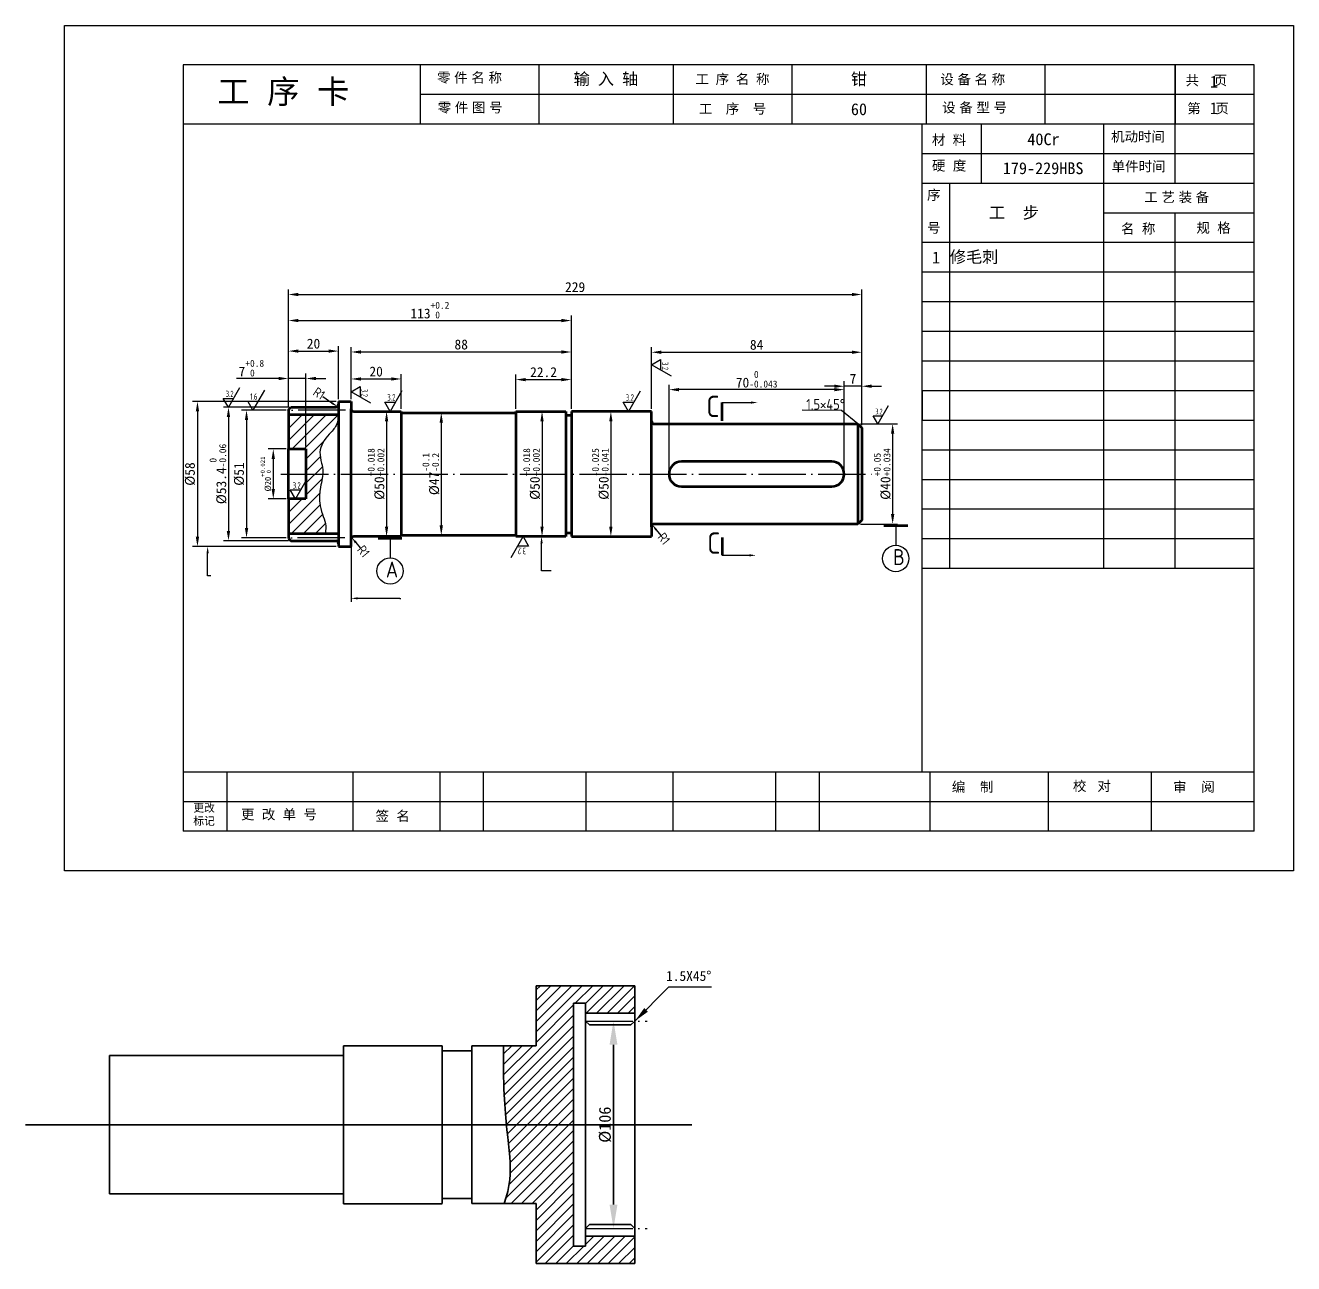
# Model space of a CAD drawing. Header units: millimetres. Extents: x -768 to 1998, y -1210 to -137.
# Drawn here: x 1677.3 to 1998.3, y -867.6 to -554.2 of the extents above; entities that cross this region are included whole.
import ezdxf

# ---------------------------------------------------------------- set-up
doc = ezdxf.new("R2010")
doc.units = ezdxf.units.MM
doc.header["$LTSCALE"] = 0.5
doc.header["$MEASUREMENT"] = 0
doc.linetypes.add('ACAD_ISO04W100', pattern=[30, 24, -3, 0, -3])
doc.layers.add('bx', color=4, linetype='Continuous', plot=False)
doc.layers.add('xi', color=7, linetype='Continuous', lineweight=35)
doc.layers.add('粗实线', color=7, linetype='Continuous', lineweight=70)
for name, color, linetype in [('中心线', 255, 'ACAD_ISO04W100'), ('剖面线', 2, 'Continuous'), ('尺寸标注', 255, 'Continuous'), ('标注线', 3, 'Continuous'), ('细实线', 255, 'Continuous')]:
    doc.layers.add(name, color=color, linetype=linetype)
doc.styles.add('biaozhu', font='gbenor.shx', dxfattribs={"height": 5, "bigfont": 'gbcbig.shx'})
doc.styles.add('gbcbig1', font='gbenor.shx', dxfattribs={"width": 0.7, "height": 5, "bigfont": 'gbcbig.shx'})
doc.styles.get("Standard").update_dxf_attribs({"font": '', "height": 2.5})
doc.styles.get('Standard').set_extended_font_data('SimSun')
doc.dimstyles.new('ISO-25', dxfattribs={"dimtxt": 2.5, "dimasz": 2.5, "dimexe": 1.25, "dimexo": 0.625, "dimtad": 1, "dimdsep": 46, "dimtxsty": 'Standard', "dimcen": 2.5, "dimadec": 0, "dimazin": 0, "dimtp": 0.5, "dimtm": 0.3, "dimtfac": 1, "dimtmove": 0, "dimatfit": 3, "dimfxl": 1, "dimarcsym": 0})
doc.dimstyles.new('zhijingbiaozhu', dxfattribs={"dimtxt": 4, "dimasz": 4, "dimexe": 1.25, "dimexo": 0.625, "dimtad": 1, "dimtxsty": 'Standard', "dimcen": 2.5, "dimadec": 0, "dimazin": 0, "dimtfac": 1, "dimtmove": 0, "dimatfit": 3, "dimfxl": 1, "dimarcsym": 0})

# ---------------------------------------------------------------- blocks, each defined once
blk = doc.blocks.new('gxk1')
at = {"linetype": 'Continuous'}
for p, q in [((84, 7.5), (0, 7.5)), ((0, 0), (0, 7.5)), ((7, 0), (7, 7.5)), ((46, 0), (46, 7.5)), ((64, 0), (64, 7.5)), ((84, 0), (84, 7.5)), ((84, 0), (0, 0))]:
    blk.add_line(p, q, dxfattribs=at)
at = {"linetype": 'Continuous', "flags": 8}
for tag, p in [('XH', (0, 0)), ('GB', (7, 0)), ('MC', (46, 0)), ('GG', (64, 0))]:
    blk.add_attdef(tag, p, '', height=7, dxfattribs=at)
blk = doc.blocks.new('*D232')
at = {"layer": 'Defpoints', "color": 0, "transparency": 16777216}
for p in [(1743.91, -661.43), (1740.06, -674.09), (1743.91, -674.09)]:
    blk.add_point(p, dxfattribs=at)
at = {"layer": '标注线', "color": 0, "lineweight": -2, "transparency": 16777216}
for p, q in [((1743.29, -661.43), (1738.81, -661.43)), ((1740.06, -663.93), (1740.06, -671.59)), ((1743.29, -674.09), (1738.81, -674.09))]:
    blk.add_line(p, q, dxfattribs=at)
at = {"layer": '标注线', "color": 0, "transparency": 16777216}
for points in [[(1739.65, -663.93), (1740.48, -663.93), (1740.06, -661.43)], [(1739.65, -671.59), (1740.48, -671.59), (1740.06, -674.09)]]:
    blk.add_solid(points, dxfattribs=at)
at = {"layer": '标注线', "color": 0, "transparency": 16777216, "insert": (1738.19, -667.76), "char_height": 2.5, "attachment_point": 5, "rotation": 90}
blk.add_mtext('{\\H0.625x;%%C20\\H0.7x;\\S+0.021^  0;}', dxfattribs=at)
blk = doc.blocks.new('*D233')
at = {"layer": 'Defpoints', "color": 0, "transparency": 16777216}
for p in [(1743.91, -651.62), (1733.3, -683.92), (1743.91, -683.92)]:
    blk.add_point(p, dxfattribs=at)
at = {"layer": '标注线', "color": 0, "lineweight": -2, "transparency": 16777216}
for p, q in [((1743.29, -651.62), (1732.05, -651.62)), ((1733.3, -654.12), (1733.3, -681.42)), ((1743.29, -683.92), (1732.05, -683.92))]:
    blk.add_line(p, q, dxfattribs=at)
at = {"layer": '标注线', "color": 0, "transparency": 16777216}
for points in [[(1732.88, -654.12), (1733.72, -654.12), (1733.3, -651.62)], [(1732.88, -681.42), (1733.72, -681.42), (1733.3, -683.92)]]:
    blk.add_solid(points, dxfattribs=at)
at = {"layer": '标注线', "color": 0, "transparency": 16777216, "insert": (1731.43, -667.77), "char_height": 2.5, "attachment_point": 5, "rotation": 90}
blk.add_mtext('%%C51', dxfattribs=at)
blk = doc.blocks.new('*D234')
at = {"layer": 'Defpoints', "color": 0, "transparency": 16777216}
for p in [(1744.54, -650.86), (1728.72, -684.67), (1744.54, -684.67)]:
    blk.add_point(p, dxfattribs=at)
at = {"layer": '标注线', "color": 0, "lineweight": -2, "transparency": 16777216}
for p, q in [((1743.92, -650.86), (1727.47, -650.86)), ((1728.72, -653.36), (1728.72, -682.17)), ((1743.92, -684.67), (1727.47, -684.67))]:
    blk.add_line(p, q, dxfattribs=at)
at = {"layer": '标注线', "color": 0, "transparency": 16777216}
for points in [[(1728.3, -653.36), (1729.14, -653.36), (1728.72, -650.86)], [(1728.3, -682.17), (1729.14, -682.17), (1728.72, -684.67)]]:
    blk.add_solid(points, dxfattribs=at)
at = {"layer": '标注线', "color": 0, "transparency": 16777216, "insert": (1726.1, -667.76), "char_height": 2.5, "attachment_point": 5, "rotation": 90}
blk.add_mtext('%%C53.4{\\H0.7x;\\S 0^ -0.06;}', dxfattribs=at)
blk = doc.blocks.new('*D216')
at = {"layer": 'Defpoints', "color": 0, "transparency": 16777216}
for p in [(1756.58, -649.4), (1720.88, -686.14), (1756.58, -686.14)]:
    blk.add_point(p, dxfattribs=at)
at = {"layer": '标注线', "color": 0, "lineweight": -2, "transparency": 16777216}
for p, q in [((1755.95, -649.4), (1719.63, -649.4)), ((1720.88, -651.9), (1720.88, -683.64)), ((1755.95, -686.14), (1719.63, -686.14))]:
    blk.add_line(p, q, dxfattribs=at)
at = {"layer": '标注线', "color": 0, "transparency": 16777216}
for points in [[(1720.46, -651.9), (1721.3, -651.9), (1720.88, -649.4)], [(1720.46, -683.64), (1721.3, -683.64), (1720.88, -686.14)]]:
    blk.add_solid(points, dxfattribs=at)
at = {"layer": '标注线', "color": 0, "transparency": 16777216, "insert": (1719.01, -667.77), "char_height": 2.5, "attachment_point": 5, "rotation": 90}
blk.add_mtext('%%C58', dxfattribs=at)
blk = doc.blocks.new('*D217')
at = {"layer": 'Defpoints', "color": 0, "transparency": 16777216}
for p in [(1748.34, -643.59), (1743.91, -651.49), (1748.34, -661.43)]:
    blk.add_point(p, dxfattribs=at)
at = {"layer": '标注线', "color": 0, "lineweight": -2, "transparency": 16777216}
for p, q in [((1741.41, -643.59), (1730.75, -643.59)), ((1743.91, -650.86), (1743.91, -642.34)), ((1748.34, -643.59), (1743.91, -643.59)), ((1748.34, -660.8), (1748.34, -642.34)), ((1750.84, -643.59), (1753.34, -643.59))]:
    blk.add_line(p, q, dxfattribs=at)
at = {"layer": '标注线', "color": 0, "transparency": 16777216}
for points in [[(1741.41, -643.18), (1741.41, -644.01), (1743.91, -643.59)], [(1750.84, -643.18), (1750.84, -644.01), (1748.34, -643.59)]]:
    blk.add_solid(points, dxfattribs=at)
at = {"layer": '标注线', "color": 0, "transparency": 16777216, "insert": (1734.52, -640.97), "char_height": 2.5, "attachment_point": 5}
blk.add_mtext('7{\\H0.7x;\\S+0.8^  0;}', dxfattribs=at)
blk = doc.blocks.new('*D218')
at = {"layer": 'Defpoints', "color": 0, "transparency": 16777216}
for p in [(1756.58, -636.65), (1743.91, -651.49), (1756.58, -649.4)]:
    blk.add_point(p, dxfattribs=at)
at = {"layer": '标注线', "color": 0, "lineweight": -2, "transparency": 16777216}
for p, q in [((1743.91, -650.86), (1743.91, -635.4)), ((1756.58, -648.78), (1756.58, -635.4)), ((1746.41, -636.65), (1754.08, -636.65))]:
    blk.add_line(p, q, dxfattribs=at)
at = {"layer": '标注线', "color": 0, "transparency": 16777216}
for points in [[(1746.41, -636.24), (1746.41, -637.07), (1743.91, -636.65)], [(1754.08, -636.24), (1754.08, -637.07), (1756.58, -636.65)]]:
    blk.add_solid(points, dxfattribs=at)
at = {"layer": '标注线', "color": 0, "transparency": 16777216, "insert": (1750.25, -634.78), "char_height": 2.5, "attachment_point": 5}
blk.add_mtext('20', dxfattribs=at)
blk = doc.blocks.new('*D219')
at = {"layer": 'Defpoints', "color": 0, "transparency": 16777216}
for p in [(1772.43, -643.71), (1759.76, -649.4), (1772.43, -651.93)]:
    blk.add_point(p, dxfattribs=at)
at = {"layer": '标注线', "color": 0, "lineweight": -2, "transparency": 16777216}
for p, q in [((1759.76, -648.78), (1759.76, -642.46)), ((1762.26, -643.71), (1769.93, -643.71)), ((1772.43, -651.3), (1772.43, -642.46))]:
    blk.add_line(p, q, dxfattribs=at)
at = {"layer": '标注线', "color": 0, "transparency": 16777216}
for points in [[(1762.26, -643.3), (1762.26, -644.13), (1759.76, -643.71)], [(1769.93, -643.3), (1769.93, -644.13), (1772.43, -643.71)]]:
    blk.add_solid(points, dxfattribs=at)
at = {"layer": '标注线', "color": 0, "transparency": 16777216, "insert": (1766.09, -641.84), "char_height": 2.5, "attachment_point": 5}
blk.add_mtext('20', dxfattribs=at)
blk = doc.blocks.new('*D220')
at = {"layer": 'Defpoints', "color": 0, "transparency": 16777216}
for p in [(1815.49, -636.88), (1759.76, -648.98), (1815.49, -651.93)]:
    blk.add_point(p, dxfattribs=at)
at = {"layer": '标注线', "color": 0, "lineweight": -2, "transparency": 16777216}
for p, q in [((1759.76, -648.36), (1759.76, -635.63)), ((1762.26, -636.88), (1812.99, -636.88)), ((1815.49, -651.3), (1815.49, -635.63))]:
    blk.add_line(p, q, dxfattribs=at)
at = {"layer": '标注线', "color": 0, "transparency": 16777216}
for points in [[(1762.26, -636.46), (1762.26, -637.3), (1759.76, -636.88)], [(1812.99, -636.46), (1812.99, -637.3), (1815.49, -636.88)]]:
    blk.add_solid(points, dxfattribs=at)
at = {"layer": '标注线', "color": 0, "transparency": 16777216, "insert": (1787.62, -635), "char_height": 2.5, "attachment_point": 5}
blk.add_mtext('88', dxfattribs=at)
blk = doc.blocks.new('*D221')
at = {"layer": 'Defpoints', "color": 0, "transparency": 16777216}
for p in [(1815.49, -643.87), (1801.44, -651.93), (1815.49, -651.93)]:
    blk.add_point(p, dxfattribs=at)
at = {"layer": '标注线', "color": 0, "lineweight": -2, "transparency": 16777216}
for p, q in [((1801.44, -651.3), (1801.44, -642.62)), ((1803.94, -643.87), (1812.99, -643.87)), ((1815.49, -651.3), (1815.49, -642.62))]:
    blk.add_line(p, q, dxfattribs=at)
at = {"layer": '标注线', "color": 0, "transparency": 16777216}
for points in [[(1803.94, -643.46), (1803.94, -644.29), (1801.44, -643.87)], [(1812.99, -643.46), (1812.99, -644.29), (1815.49, -643.87)]]:
    blk.add_solid(points, dxfattribs=at)
at = {"layer": '标注线', "color": 0, "transparency": 16777216, "insert": (1808.46, -642), "char_height": 2.5, "attachment_point": 5}
blk.add_mtext('22.2', dxfattribs=at)
blk = doc.blocks.new('*D222')
at = {"layer": 'Defpoints', "color": 0, "transparency": 16777216}
for p in [(1815.49, -628.92), (1743.91, -651.49), (1815.49, -651.93)]:
    blk.add_point(p, dxfattribs=at)
at = {"layer": '标注线', "color": 0, "lineweight": -2, "transparency": 16777216}
for p, q in [((1743.91, -650.86), (1743.91, -627.67)), ((1746.41, -628.92), (1812.99, -628.92)), ((1815.49, -651.3), (1815.49, -627.67))]:
    blk.add_line(p, q, dxfattribs=at)
at = {"layer": '标注线', "color": 0, "transparency": 16777216}
for points in [[(1746.41, -628.5), (1746.41, -629.34), (1743.91, -628.92)], [(1812.99, -628.5), (1812.99, -629.34), (1815.49, -628.92)]]:
    blk.add_solid(points, dxfattribs=at)
at = {"layer": '标注线', "color": 0, "transparency": 16777216, "insert": (1779.7, -626.3), "char_height": 2.5, "attachment_point": 5}
blk.add_mtext('113{\\H0.7x;\\S+0.2^  0;}', dxfattribs=at)
blk = doc.blocks.new('*D223')
at = {"layer": 'Defpoints', "color": 0, "transparency": 16777216}
for p in [(1888.98, -622.33), (1743.91, -651.49), (1888.98, -656.05)]:
    blk.add_point(p, dxfattribs=at)
at = {"layer": '标注线', "color": 0, "lineweight": -2, "transparency": 16777216}
for p, q in [((1743.91, -650.86), (1743.91, -621.08)), ((1746.41, -622.33), (1886.48, -622.33)), ((1888.98, -655.43), (1888.98, -621.08))]:
    blk.add_line(p, q, dxfattribs=at)
at = {"layer": '标注线', "color": 0, "transparency": 16777216}
for points in [[(1746.41, -621.91), (1746.41, -622.75), (1743.91, -622.33)], [(1886.48, -621.91), (1886.48, -622.75), (1888.98, -622.33)]]:
    blk.add_solid(points, dxfattribs=at)
at = {"layer": '标注线', "color": 0, "transparency": 16777216, "insert": (1816.45, -620.46), "char_height": 2.5, "attachment_point": 5}
blk.add_mtext('229', dxfattribs=at)
blk = doc.blocks.new('*D224')
at = {"layer": 'Defpoints', "color": 0, "transparency": 16777216}
for p in [(1888.98, -636.95), (1835.77, -651.93), (1888.98, -656.05)]:
    blk.add_point(p, dxfattribs=at)
at = {"layer": '标注线', "color": 0, "lineweight": -2, "transparency": 16777216}
for p, q in [((1835.77, -651.3), (1835.77, -635.7)), ((1838.27, -636.95), (1886.48, -636.95)), ((1888.98, -655.43), (1888.98, -635.7))]:
    blk.add_line(p, q, dxfattribs=at)
at = {"layer": '标注线', "color": 0, "transparency": 16777216}
for points in [[(1838.27, -636.53), (1838.27, -637.37), (1835.77, -636.95)], [(1886.48, -636.53), (1886.48, -637.37), (1888.98, -636.95)]]:
    blk.add_solid(points, dxfattribs=at)
at = {"layer": '标注线', "color": 0, "transparency": 16777216, "insert": (1862.38, -635.08), "char_height": 2.5, "attachment_point": 5}
blk.add_mtext('84', dxfattribs=at)
blk = doc.blocks.new('*D225')
at = {"layer": 'Defpoints', "color": 0, "transparency": 16777216}
for p in [(1840.21, -646.41), (1840.21, -667.77), (1884.54, -667.76)]:
    blk.add_point(p, dxfattribs=at)
at = {"layer": '标注线', "color": 0, "lineweight": -2, "transparency": 16777216}
for p, q in [((1840.21, -667.15), (1840.21, -645.16)), ((1882.04, -646.41), (1842.71, -646.41)), ((1884.54, -667.14), (1884.54, -645.16))]:
    blk.add_line(p, q, dxfattribs=at)
at = {"layer": '标注线', "color": 0, "transparency": 16777216}
for points in [[(1842.71, -646), (1842.71, -646.83), (1840.21, -646.41)], [(1882.04, -646), (1882.04, -646.83), (1884.54, -646.41)]]:
    blk.add_solid(points, dxfattribs=at)
at = {"layer": '标注线', "color": 0, "transparency": 16777216, "insert": (1862.38, -643.79), "char_height": 2.5, "attachment_point": 5}
blk.add_mtext('70{\\H0.7x;\\S 0^ -0.043;}', dxfattribs=at)
blk = doc.blocks.new('*D226')
at = {"layer": 'Defpoints', "color": 0, "transparency": 16777216}
for p in [(1884.54, -645.55), (1884.54, -656.05), (1888.98, -656.05)]:
    blk.add_point(p, dxfattribs=at)
at = {"layer": '标注线', "color": 0, "lineweight": -2, "transparency": 16777216}
for p, q in [((1884.54, -655.43), (1884.54, -644.3)), ((1888.98, -655.43), (1888.98, -644.3)), ((1882.04, -645.55), (1879.54, -645.55)), ((1888.98, -645.55), (1884.54, -645.55)), ((1891.48, -645.55), (1893.98, -645.55))]:
    blk.add_line(p, q, dxfattribs=at)
at = {"layer": '标注线', "color": 0, "transparency": 16777216}
for points in [[(1882.04, -645.13), (1882.04, -645.96), (1884.54, -645.55)], [(1891.48, -645.13), (1891.48, -645.96), (1888.98, -645.55)]]:
    blk.add_solid(points, dxfattribs=at)
at = {"layer": '标注线', "color": 0, "transparency": 16777216, "insert": (1886.76, -643.67), "char_height": 2.5, "attachment_point": 5}
blk.add_mtext('7', dxfattribs=at)
blk = doc.blocks.new('*D227')
at = {"layer": 'Defpoints', "color": 0, "transparency": 16777216}
for p in [(1768.73, -651.93), (1768.73, -683.6), (1768.73, -683.6)]:
    blk.add_point(p, dxfattribs=at)
at = {"layer": '标注线', "color": 0, "lineweight": -2, "transparency": 16777216}
for p, q in [((1768.11, -651.93), (1767.48, -651.93)), ((1768.73, -654.43), (1768.73, -681.1)), ((1768.11, -683.6), (1767.48, -683.6))]:
    blk.add_line(p, q, dxfattribs=at)
at = {"layer": '标注线', "color": 0, "transparency": 16777216}
for points in [[(1768.32, -654.43), (1769.15, -654.43), (1768.73, -651.93)], [(1768.32, -681.1), (1769.15, -681.1), (1768.73, -683.6)]]:
    blk.add_solid(points, dxfattribs=at)
at = {"layer": '标注线', "color": 0, "transparency": 16777216, "insert": (1766.11, -667.76), "char_height": 2.5, "attachment_point": 5, "rotation": 90}
blk.add_mtext('%%C50{\\H0.7x;\\S+0.018^ +0.002;}', dxfattribs=at)
blk = doc.blocks.new('*D228')
at = {"layer": 'Defpoints', "color": 0, "transparency": 16777216}
for p in [(1786.09, -652.25), (1782.58, -683.29), (1786.09, -683.29)]:
    blk.add_point(p, dxfattribs=at)
at = {"layer": '标注线', "color": 0, "lineweight": -2, "transparency": 16777216}
for p, q in [((1785.47, -652.25), (1781.33, -652.25)), ((1782.58, -654.75), (1782.58, -680.79)), ((1785.47, -683.29), (1781.33, -683.29))]:
    blk.add_line(p, q, dxfattribs=at)
at = {"layer": '标注线', "color": 0, "transparency": 16777216}
for points in [[(1782.16, -654.75), (1783, -654.75), (1782.58, -652.25)], [(1782.16, -680.79), (1783, -680.79), (1782.58, -683.29)]]:
    blk.add_solid(points, dxfattribs=at)
at = {"layer": '标注线', "color": 0, "transparency": 16777216, "insert": (1779.96, -667.77), "char_height": 2.5, "attachment_point": 5, "rotation": 90}
blk.add_mtext('%%C47{\\H0.7x;\\S-0.1^ -0.2;}', dxfattribs=at)
blk = doc.blocks.new('*D229')
at = {"layer": 'Defpoints', "color": 0, "transparency": 16777216}
for p in [(1808.08, -651.93), (1808.08, -683.6), (1808.08, -683.6)]:
    blk.add_point(p, dxfattribs=at)
at = {"layer": '标注线', "color": 0, "lineweight": -2, "transparency": 16777216}
for p, q in [((1807.45, -651.93), (1806.83, -651.93)), ((1808.08, -654.43), (1808.08, -681.1)), ((1807.45, -683.6), (1806.83, -683.6))]:
    blk.add_line(p, q, dxfattribs=at)
at = {"layer": '标注线', "color": 0, "transparency": 16777216}
for points in [[(1807.66, -654.43), (1808.49, -654.43), (1808.08, -651.93)], [(1807.66, -681.1), (1808.49, -681.1), (1808.08, -683.6)]]:
    blk.add_solid(points, dxfattribs=at)
at = {"layer": '标注线', "color": 0, "transparency": 16777216, "insert": (1805.46, -667.76), "char_height": 2.5, "attachment_point": 5, "rotation": 90}
blk.add_mtext('%%C50{\\H0.7x;\\S+0.018^ +0.002;}', dxfattribs=at)
blk = doc.blocks.new('*D230')
at = {"layer": 'Defpoints', "color": 0, "transparency": 16777216}
for p in [(1829.99, -651.93), (1825.49, -683.6), (1829.99, -683.6)]:
    blk.add_point(p, dxfattribs=at)
at = {"layer": '标注线', "color": 0, "lineweight": -2, "transparency": 16777216}
for p, q in [((1829.36, -651.93), (1824.24, -651.93)), ((1825.49, -654.43), (1825.49, -681.1)), ((1829.36, -683.6), (1824.24, -683.6))]:
    blk.add_line(p, q, dxfattribs=at)
at = {"layer": '标注线', "color": 0, "transparency": 16777216}
for points in [[(1825.07, -654.43), (1825.91, -654.43), (1825.49, -651.93)], [(1825.07, -681.1), (1825.91, -681.1), (1825.49, -683.6)]]:
    blk.add_solid(points, dxfattribs=at)
at = {"layer": '标注线', "color": 0, "transparency": 16777216, "insert": (1822.87, -667.76), "char_height": 2.5, "attachment_point": 5, "rotation": 90}
blk.add_mtext('%%C50{\\H0.7x;\\S-0.025^ -0.041;}', dxfattribs=at)
blk = doc.blocks.new('*D231')
at = {"layer": 'Defpoints', "color": 0, "transparency": 16777216}
for p in [(1888.03, -655.09), (1888.03, -680.43), (1896.8, -680.43)]:
    blk.add_point(p, dxfattribs=at)
at = {"layer": '标注线', "color": 0, "lineweight": -2, "transparency": 16777216}
for p, q in [((1888.65, -655.09), (1898.05, -655.09)), ((1896.8, -657.59), (1896.8, -677.93)), ((1888.65, -680.43), (1898.05, -680.43))]:
    blk.add_line(p, q, dxfattribs=at)
at = {"layer": '标注线', "color": 0, "transparency": 16777216}
for points in [[(1896.38, -657.59), (1897.22, -657.59), (1896.8, -655.09)], [(1896.38, -677.93), (1897.22, -677.93), (1896.8, -680.43)]]:
    blk.add_solid(points, dxfattribs=at)
at = {"layer": '标注线', "color": 0, "transparency": 16777216, "insert": (1894.18, -667.76), "char_height": 2.5, "attachment_point": 5, "rotation": 90}
blk.add_mtext('%%C40{\\H0.7x;\\S+0.05^ +0.034;}', dxfattribs=at)
blk = doc.blocks.new('粗糙度3.2')
at = {"layer": '标注线'}
for p, q in [((6.3, 10.95), (0, 0)), ((0, 0), (-2.89, 4.98)), ((-2.89, 4.98), (2.86, 4.98))]:
    blk.add_line(p, q, dxfattribs=at)
at = {"layer": '标注线', "insert": (-1.52, 9.25), "char_height": 3.5, "attachment_point": 1, "style": 'gbcbig1'}
blk.add_mtext_dynamic_manual_height_columns('3.2', width=18.0586, gutter_width=25, heights=[0], dxfattribs=at)

msp = doc.modelspace()

# ---------------------------------------------------------------- hatches: boundary and pattern name
at = {"layer": '剖面线'}
h = msp.add_hatch(dxfattribs=at)
h.set_pattern_fill('ANSI31', color=256, scale=0.675523)
h.set_pattern_definition([(45, (1686.4916, -798.632), (-1.516593, 1.516593), [])])
edge = h.paths.add_edge_path()
edge.add_line((1743.91243, -652.71501), (1756.57849, -652.73865))
edge.add_spline(control_points=[(1756.57849, -652.73865), (1756.47429, -653.70386), (1756.26528, -655.63976), (1753.59173, -658.15092), (1751.35454, -661.44911), (1752.29409, -664.82616), (1752.87134, -667.95779), (1751.80245, -671.27425), (1751.63638, -674.93489), (1752.35774, -677.82608), (1753.47708, -680.28508), (1753.32825, -681.96579), (1753.25424, -682.80146)], knot_values=[0, 0, 0, 0, 2.807223321, 5.63037641, 10.774425113, 13.543407213, 15.776166075, 20.267884663, 23.689929545, 26.653393038, 29.153542755, 31.625985749, 31.625985749, 31.625985749, 31.625985749], degree=3, periodic=0)
edge.add_line((1753.25424, -682.80146), (1743.91243, -682.80146))
edge.add_line((1743.91243, -682.80146), (1743.91243, -674.09126))
edge.add_line((1743.91243, -674.09126), (1748.34454, -674.09126))
edge.add_line((1748.34454, -674.09126), (1748.34454, -661.4252))
edge.add_line((1748.34454, -661.4252), (1743.91243, -661.4252))
edge.add_line((1743.91243, -661.4252), (1743.91243, -652.71501))
at = {"layer": '尺寸标注'}
h = msp.add_hatch(dxfattribs=at)
h.set_pattern_fill('ANSI31', color=256, scale=15, style=0)
h.set_pattern_definition([(45, (-252.9949, -248.7058), (-1.3258252, 1.3258252), [])])
edge = h.paths.add_edge_path()
edge.add_line((1816.07915, -801.74047), (1819.07915, -801.74047))
edge.add_line((1819.07915, -801.74047), (1819.07915, -804.26615))
edge.add_line((1819.07915, -804.26615), (1831.57915, -804.26499))
edge.add_line((1831.57915, -804.26499), (1831.57915, -797.29039))
edge.add_line((1831.57915, -797.29039), (1819.07915, -797.29039))
edge.add_line((1819.07915, -797.29039), (1810.32915, -797.29039))
edge.add_line((1810.32915, -797.29039), (1806.57915, -797.29039))
edge.add_line((1806.57915, -797.29039), (1806.5547, -810.52649))
edge.add_line((1806.5547, -810.52649), (1806.5547, -812.46184))
edge.add_line((1806.5547, -812.46184), (1805.8047, -812.46184))
edge.add_line((1805.8047, -812.46184), (1798.35899, -812.46184))
edge.add_spline(control_points=[(1798.35899, -812.46184), (1798.2887, -816.72893), (1798.35052, -824.4458), (1798.83899, -830.21151), (1799.06458, -832.46184)], knot_values=[44.480210993, 44.480210993, 44.480210993, 44.480210993, 59.463784443, 71.046357778, 71.046357778, 71.046357778, 71.046357778], degree=3, periodic=0)
edge.add_line((1799.06458, -832.46184), (1816.07915, -832.46184))
edge.add_line((1816.07915, -832.46184), (1816.07915, -801.74047))
edge = h.paths.add_edge_path()
edge.add_line((1816.07915, -832.46184), (1799.06458, -832.46184))
edge.add_spline(control_points=[(1799.06458, -832.46184), (1799.06458, -832.46185), (1799.06458, -832.46186), (1799.06458, -832.46187)], knot_values=[71.046357778, 71.046357778, 71.046357778, 71.046357778, 71.046410615, 71.046410615, 71.046410615, 71.046410615], degree=3, periodic=0)
edge.add_spline(control_points=[(1799.06458, -832.46187), (1799.34675, -835.27669), (1799.64867, -837.67929), (1799.83629, -839.87991)], knot_values=[71.046410615, 71.046410615, 71.046410615, 71.046410615, 85.534498646, 85.534498646, 85.534498646, 85.534498646], degree=3, periodic=0)
edge.add_spline(control_points=[(1799.83629, -839.87991), (1799.94249, -841.1255), (1800.01208, -842.30638), (1800.02074, -843.46068)], knot_values=[85.534498646, 85.534498646, 85.534498646, 85.534498646, 93.735036718, 93.735036718, 93.735036718, 93.735036718], degree=3, periodic=0)
edge.add_spline(control_points=[(1800.02074, -843.46068), (1800.02728, -844.33228), (1799.99909, -845.18872), (1799.9257, -846.04642)], knot_values=[93.735036718, 93.735036718, 93.735036718, 93.735036718, 99.927178722, 99.927178722, 99.927178722, 99.927178722], degree=3, periodic=0)
edge.add_spline(control_points=[(1799.9257, -846.04642), (1799.86032, -846.81058), (1799.75906, -847.57573), (1799.61452, -848.35348)], knot_values=[99.927178722, 99.927178722, 99.927178722, 99.927178722, 105.44396409, 105.44396409, 105.44396409, 105.44396409], degree=3, periodic=0)
edge.add_spline(control_points=[(1799.61452, -848.35348), (1799.50201, -848.95889), (1799.36328, -849.57194), (1799.19483, -850.19811)], knot_values=[105.44396409, 105.44396409, 105.44396409, 105.44396409, 109.738273095, 109.738273095, 109.738273095, 109.738273095], degree=3, periodic=0)
edge.add_spline(control_points=[(1799.19483, -850.19811), (1799.00197, -850.91504), (1798.77016, -851.64916), (1798.49416, -852.40869)], knot_values=[109.738273095, 109.738273095, 109.738273095, 109.738273095, 114.655087278, 114.655087278, 114.655087278, 114.655087278], degree=3, periodic=0)
edge.add_line((1798.49416, -852.40869), (1805.8047, -852.40869))
edge.add_line((1805.8047, -852.40869), (1806.5547, -852.40869))
edge.add_line((1806.5547, -852.40869), (1806.5547, -854.39719))
edge.add_line((1806.5547, -854.39719), (1806.57915, -867.63329))
edge.add_line((1806.57915, -867.63329), (1814.07915, -867.63329))
edge.add_line((1814.07915, -867.63329), (1819.07915, -867.63329))
edge.add_line((1819.07915, -867.63329), (1831.57915, -867.63329))
edge.add_line((1831.57915, -867.63329), (1831.57915, -860.65869))
edge.add_line((1831.57915, -860.65869), (1820.32915, -860.65869))
edge.add_line((1820.32915, -860.65869), (1819.07915, -860.65869))
edge.add_line((1819.07915, -860.65869), (1819.07915, -863.18321))
edge.add_line((1819.07915, -863.18321), (1816.07915, -863.18321))
edge.add_line((1816.07915, -863.18321), (1816.07915, -832.46184))

# ---------------------------------------------------------------- linework, layer by layer
at = {"color": 0, "linetype": 'ByBlock'}
for p, q in [((1988.27039, -564.20571), (1717.27039, -564.20571)), ((1717.27039, -564.20571), (1717.27039, -758.20571)), ((1777.27039, -564.20571), (1777.27039, -579.20571)), ((1807.27039, -564.20571), (1807.27039, -579.20571)), ((1841.27039, -564.20571), (1841.27039, -579.20571)), ((1871.27039, -564.20571), (1871.27039, -579.20571)), ((1905.27039, -564.20571), (1905.27039, -579.20571)), ((1935.27039, -564.20571), (1935.27039, -579.20571)), ((1968.27039, -594.20571), (1968.27039, -564.20571)), ((1968.27039, -564.20571), (1968.27039, -579.20571)), ((1988.27039, -758.20571), (1988.27039, -564.20571)), ((1988.27039, -571.70571), (1777.27039, -571.70571)), ((1988.27039, -579.20571), (1717.27039, -579.20571)), ((1904.27039, -743.20571), (1904.27039, -579.20571)), ((1919.27039, -594.20571), (1919.27039, -579.20571)), ((1950.27039, -609.20571), (1950.27039, -579.20571)), ((1988.27039, -586.70571), (1904.27039, -586.70571)), ((1988.27039, -594.20571), (1904.27039, -594.20571)), ((1911.27039, -609.20571), (1911.27039, -594.20571)), ((1988.27039, -601.70571), (1950.27039, -601.70571)), ((1968.27039, -609.20571), (1968.27039, -601.70571)), ((1988.27039, -609.20571), (1904.27039, -609.20571)), ((1904.27039, -646.70571), (1904.27039, -654.20571)), ((1988.27039, -743.20571), (1717.27039, -743.20571)), ((1728.27039, -743.20571), (1728.27039, -758.20571)), ((1760.27039, -758.20571), (1760.27039, -743.20571)), ((1782.27039, -758.20571), (1782.27039, -743.20571)), ((1793.27039, -758.20571), (1793.27039, -743.20571)), ((1819.27039, -758.20571), (1819.27039, -743.20571)), ((1841.27039, -758.20571), (1841.27039, -743.20571)), ((1867.27039, -758.20571), (1867.27039, -743.20571)), ((1878.27039, -758.20571), (1878.27039, -743.20571)), ((1906.27039, -758.20571), (1906.27039, -743.20571)), ((1936.27039, -758.20571), (1936.27039, -743.20571)), ((1962.27039, -758.20571), (1962.27039, -743.20571)), ((1988.27039, -750.70571), (1717.27039, -750.70571)), ((1988.27039, -758.20571), (1717.27039, -758.20571))]:
    msp.add_line(p, q, dxfattribs=at)
at = {"color": 0, "linetype": 'ByBlock', "lineweight": 30}
msp.add_line((1717.27039, -579.20571), (1717.27039, -579.20571), dxfattribs=at)
at = {"layer": 'bx', "color": 0, "linetype": 'ByBlock'}
msp.add_lwpolyline([(1687.27039, -554.20571), (1998.27039, -554.20571), (1998.27039, -768.20571), (1687.27039, -768.20571)], close=True, dxfattribs=at)
at = {"layer": 'xi'}
for p, q in [((1806.57915, -797.29039), (1806.5547, -810.52649)), ((1814.07915, -797.29039), (1806.57915, -797.29039)), ((1819.07915, -801.74047), (1816.07915, -801.74047)), ((1816.07915, -801.74047), (1816.07915, -863.18321)), ((1819.07915, -804.26499), (1819.07915, -806.4754)), ((1831.57652, -804.26499), (1819.07915, -804.26615)), ((1831.57915, -806.54039), (1831.57915, -804.26498)), ((1819.07915, -806.2254), (1820.07798, -807.22423)), ((1819.07915, -807.22423), (1819.07915, -806.4754)), ((1819.07915, -857.69944), (1819.07915, -807.22423)), ((1820.07798, -807.22423), (1830.58032, -807.22423)), ((1831.57915, -806.2254), (1830.58032, -807.22423)), ((1831.57915, -807.22423), (1831.57915, -806.54039)), ((1831.57915, -857.69944), (1831.57915, -807.22423)), ((1806.5547, -810.52649), (1806.5547, -812.46184)), ((1757.82915, -852.46184), (1757.82915, -812.46184)), ((1757.82915, -812.46184), (1782.82915, -812.46184)), ((1790.32915, -812.46184), (1805.8047, -812.46184)), ((1805.8047, -812.46184), (1806.5547, -812.46184)), ((1826.16407, -812.2254), (1826.16407, -852.69827)), ((1757.82915, -852.46184), (1782.82915, -852.46184)), ((1790.32915, -852.40869), (1805.8047, -852.40869)), ((1806.5547, -852.40869), (1805.8047, -852.40869)), ((1806.5547, -854.39719), (1806.5547, -852.40869)), ((1806.57915, -867.63329), (1806.5547, -854.39719)), ((1819.07915, -858.44944), (1819.07915, -857.69944)), ((1819.07915, -858.69827), (1820.07798, -857.69944)), ((1819.07915, -860.65869), (1819.07915, -858.44944)), ((1820.07798, -857.69944), (1830.58032, -857.69944)), ((1831.57915, -858.69827), (1830.58032, -857.69944)), ((1831.57915, -858.39664), (1831.57915, -857.69944)), ((1831.57915, -858.39664), (1831.57915, -860.65869)), ((1819.07915, -863.18321), (1816.07915, -863.18321)), ((1820.32915, -860.65869), (1819.07915, -860.65869)), ((1831.57915, -860.65869), (1820.32915, -860.65869)), ((1814.07915, -867.63329), (1806.57915, -867.63329))]:
    msp.add_line(p, q, dxfattribs=at)
at = {"layer": 'xi', "color": 0}
for p, q in [((1819.07915, -797.29039), (1810.32915, -797.29039)), ((1831.57915, -797.29039), (1819.07915, -797.29039)), ((1831.57915, -804.26498), (1831.57915, -797.29039)), ((1819.07915, -804.26499), (1819.07915, -801.74047)), ((1757.82915, -814.96184), (1698.57915, -814.96184)), ((1698.57915, -849.96184), (1698.57915, -814.96184)), ((1782.82915, -812.46184), (1782.82915, -832.46185)), ((1790.32915, -813.765), (1782.82915, -813.765)), ((1790.32915, -812.46184), (1790.32915, -832.46185)), ((1782.82915, -851.15869), (1782.82915, -832.46184)), ((1790.32915, -852.40869), (1790.32915, -832.46184)), ((1698.57915, -849.96184), (1757.82915, -849.96184)), ((1790.32915, -851.15869), (1782.82915, -851.15869)), ((1782.82915, -851.15869), (1782.82915, -852.40869)), ((1820.32915, -857.69944), (1820.07798, -857.69944)), ((1819.07915, -860.65869), (1819.07915, -863.18321)), ((1831.57915, -860.65869), (1831.57915, -867.63329)), ((1819.07915, -867.63329), (1814.07915, -867.63329)), ((1831.57915, -867.63329), (1819.07915, -867.63329))]:
    msp.add_line(p, q, dxfattribs=at)
at = {"layer": 'xi', "color": 1}
msp.add_line((1845.94929, -832.46184), (1677.32915, -832.46184), dxfattribs=at)
at = {"layer": 'xi'}
msp.add_open_spline([(1798.35899, -812.46184), (1798.2887, -816.72893), (1798.452, -837.11316), (1801.59227, -843.88296), (1798.49416, -852.40869)], degree=3, knots=[44.480210993, 44.480210993, 44.480210993, 44.480210993, 59.463784443, 114.655087278, 114.655087278, 114.655087278, 114.655087278], dxfattribs=at)
for points in [[(1825.16407, -812.2254), (1827.16407, -812.2254), (1826.16407, -806.2254)], [(1825.16407, -852.69827), (1827.16407, -852.69827), (1826.16407, -858.69827)]]:
    msp.add_solid(points, dxfattribs=at)
at = {"layer": '中心线'}
for p, q in [((1758.34228, -651.61863), (1742.01759, -651.61863)), ((1742.01759, -667.76431), (1892.22422, -667.76431)), ((1758.17543, -683.92148), (1742.01759, -683.92148)), ((1819.07915, -806.2254), (1834.69359, -806.2254)), ((1819.07915, -858.69827), (1834.69359, -858.69827))]:
    msp.add_line(p, q, dxfattribs=at)
at = {"layer": '标注线'}
for p, q in [((1835.76872, -640.13204), (1838.06152, -638.79922)), ((1840.81702, -643.0341), (1835.76872, -640.13204)), ((1838.06152, -638.79922), (1838.06152, -641.44919)), ((1737.80907, -646.58565), (1734.91582, -651.61863)), ((1754.92039, -649.79262), (1752.62105, -648.2703)), ((1759.76021, -646.94807), (1762.02395, -645.63214)), ((1764.74454, -649.81335), (1759.76021, -646.94807)), ((1762.02395, -645.63214), (1762.02395, -648.24853)), ((1772.60663, -646.7441), (1769.62622, -651.9287)), ((1832.94485, -646.7879), (1829.98962, -651.9287)), ((1734.91582, -651.61863), (1733.58704, -649.3328)), ((1733.58704, -649.3328), (1736.22897, -649.3328)), ((1769.62622, -651.9287), (1768.25742, -649.574)), ((1768.25742, -649.574), (1770.97893, -649.574)), ((1829.98962, -651.9287), (1828.63238, -649.59389)), ((1828.63238, -649.59389), (1831.3309, -649.59389)), ((1853.65387, -654.27614), (1853.65387, -649.6784)), ((1853.65387, -649.6784), (1860.96816, -649.6784)), ((1895.6842, -650.50031), (1893.04802, -655.0861)), ((1883.89502, -651.6666), (1873.93375, -651.64295)), ((1888.02989, -655.0861), (1883.89502, -651.6666)), ((1893.04802, -655.0861), (1891.83731, -653.00336)), ((1891.83731, -653.00336), (1894.24449, -653.00336)), ((1748.57588, -669.06712), (1745.68771, -674.09126)), ((1745.68771, -674.09126), (1744.36127, -671.80944)), ((1744.36127, -671.80944), (1746.99855, -671.80944)), ((1800.24523, -688.89103), (1803.28687, -683.59993)), ((1803.28687, -683.59993), (1804.68379, -686.003)), ((1836.96655, -681.92808), (1838.10723, -683.29124)), ((1759.76021, -686.13787), (1759.76021, -700.15092)), ((1760.93389, -685.12061), (1762.07457, -686.48377)), ((1804.68379, -686.003), (1801.90637, -686.003)), ((1807.95811, -692.31012), (1807.95811, -685.28874)), ((1853.65387, -683.80258), (1853.65387, -688.34852)), ((1723.45354, -693.53755), (1723.45354, -687.82668)), ((1853.65387, -688.34852), (1860.50503, -688.34852)), ((1810.37716, -692.2983), (1807.95811, -692.31012)), ((1724.28043, -693.53755), (1723.45354, -693.53755)), ((1772.12703, -699.24504), (1761.44901, -699.24504)), ((1772.12703, -699.24504), (1772.36614, -699.24504))]:
    msp.add_line(p, q, dxfattribs=at)
for points in [[(1755.07578, -649.55793), (1754.76501, -650.02732), (1756.32855, -650.72492)], [(1860.96816, -649.39693), (1860.96816, -649.95987), (1862.65697, -649.6784)], [(1807.67664, -685.28874), (1808.23958, -685.28874), (1807.95811, -683.59993)], [(1837.19229, -681.75996), (1836.74081, -682.0962), (1835.95782, -680.57363)], [(1723.17207, -687.82668), (1723.73501, -687.82668), (1723.45354, -686.13787)], [(1761.15964, -684.95249), (1760.70815, -685.28874), (1759.92516, -683.76617)], [(1860.50503, -688.06705), (1860.50503, -688.62999), (1862.19384, -688.34852)], [(1761.44901, -699.52651), (1761.44901, -698.96358), (1759.76021, -699.24504)]]:
    msp.add_solid(points, dxfattribs=at)
at = {"layer": '粗实线'}
for p, q in [((1743.91243, -651.48758), (1744.54405, -650.85597)), ((1743.91243, -651.61863), (1743.91243, -651.48758)), ((1744.54405, -650.85597), (1755.90297, -650.85597)), ((1756.57849, -649.40292), (1756.57849, -650.18045)), ((1756.57849, -649.40292), (1759.76021, -649.40292)), ((1756.57849, -650.18045), (1756.57849, -682.80146)), ((1759.76021, -649.40292), (1759.76021, -651.25318)), ((1759.76021, -684.27545), (1759.76021, -651.25318)), ((1853.65387, -654.27614), (1853.65387, -649.6784)), ((1743.91243, -651.61863), (1743.91243, -652.71501)), ((1743.91243, -652.71501), (1743.91243, -661.4252)), ((1743.91243, -652.71501), (1756.57849, -652.73865)), ((1760.43573, -651.9287), (1772.42627, -651.9287)), ((1772.42627, -651.9287), (1772.42627, -683.59993)), ((1772.42627, -652.25025), (1801.43999, -652.25025)), ((1801.43999, -652.25025), (1801.43999, -651.9287)), ((1801.43999, -651.9287), (1814.10672, -651.9287)), ((1801.43999, -652.25025), (1801.43999, -683.59993)), ((1814.10672, -651.9287), (1814.10672, -682.65892)), ((1814.10672, -652.8697), (1815.48884, -652.8697)), ((1815.48884, -651.9287), (1815.48884, -683.59993)), ((1835.76872, -651.9287), (1815.48884, -651.9287)), ((1835.76872, -654.41057), (1835.76872, -651.9287)), ((1835.76872, -681.1059), (1835.76872, -654.41057)), ((1836.44424, -655.0861), (1888.02989, -655.0861)), ((1888.02989, -655.0861), (1888.02989, -680.43037)), ((1888.02989, -655.0861), (1888.98306, -656.05142)), ((1888.98306, -656.05142), (1888.98306, -679.48937)), ((1743.91243, -661.4252), (1748.34454, -661.4252)), ((1743.91243, -674.09126), (1743.91243, -661.4252)), ((1748.34454, -661.4252), (1748.34454, -674.09126)), ((1881.38139, -664.60692), (1843.37106, -664.60692)), ((1843.37106, -670.93387), (1881.38139, -670.93387)), ((1748.34454, -674.09126), (1743.91243, -674.09126)), ((1743.91243, -674.09126), (1743.91243, -682.80146)), ((1888.98306, -679.48937), (1888.02989, -680.43037)), ((1743.91243, -682.80146), (1753.25424, -682.80146)), ((1743.91243, -682.80146), (1743.91243, -684.05253)), ((1753.25424, -682.80146), (1756.57849, -682.80146)), ((1756.57849, -682.80146), (1756.57849, -685.34818)), ((1772.42627, -683.59993), (1760.43573, -683.59993)), ((1801.43999, -683.29054), (1772.42627, -683.29054)), ((1814.10672, -683.59993), (1801.43999, -683.59993)), ((1814.10672, -682.65892), (1814.10672, -683.59993)), ((1814.10672, -682.65892), (1815.48884, -682.65892)), ((1815.48884, -683.59993), (1835.76872, -683.59993)), ((1835.76872, -681.1059), (1835.76872, -683.59993)), ((1888.02989, -680.43037), (1836.44424, -680.43037)), ((1894.60746, -680.83569), (1900.6007, -680.83569)), ((1743.91243, -684.05253), (1744.54405, -684.67266)), ((1744.54405, -684.67266), (1755.90297, -684.67266)), ((1756.57849, -685.34818), (1756.57849, -686.13787)), ((1756.57849, -686.13787), (1759.76021, -686.13787)), ((1759.76021, -686.13787), (1759.76021, -684.27545)), ((1766.61136, -683.99308), (1772.59312, -683.99308)), ((1853.65387, -683.80258), (1853.65387, -688.34852))]:
    msp.add_line(p, q, dxfattribs=at)
for centre, radius, start, end in [((1755.90297, -650.18045), 0.67552, 270, 0), ((1760.43573, -651.25318), 0.67552, 180, 270), ((1836.44424, -654.41057), 0.67552, 180, 270), ((1843.37106, -667.77039), 3.16347, 90, 270), ((1881.38139, -667.77039), 3.16347, 270, 90), ((1760.43573, -684.27545), 0.67552, 90, 180), ((1836.44424, -681.1059), 0.67552, 90, 180), ((1755.90297, -685.34818), 0.67552, 0, 90)]:
    msp.add_arc(centre, radius, start, end, dxfattribs=at)
at = {"layer": '细实线'}
for p, q in [((1897.60408, -680.83569), (1897.61016, -685.81632)), ((1769.61406, -684.00524), (1769.61406, -688.99803))]:
    msp.add_line(p, q, dxfattribs=at)
for centre, radius in [((1897.58079, -689.15273), 3.33654), ((1769.61201, -692.31973), 3.3217)]:
    msp.add_circle(centre, radius, dxfattribs=at)
msp.add_spline([(1756.57849, -652.73865), (1755.97052, -655.47925), (1754.20741, -657.68416), (1751.86612, -662.26451), (1752.295, -665.00007), (1752.61081, -667.21038), (1751.91941, -671.64857), (1751.80626, -675.06875), (1752.49158, -677.95188), (1753.26606, -680.32904), (1753.25424, -682.80146)], degree=3, dxfattribs=at)

# ---------------------------------------------------------------- block references
at = {"color": 0, "linetype": 'ByBlock'}
for p in [(1904.27039, -616.70571), (1904.27039, -624.20571), (1904.27039, -631.70571), (1904.27039, -639.20571), (1904.27039, -646.70571), (1904.27039, -654.20571), (1904.27039, -661.70571), (1904.27039, -669.20571), (1904.27039, -676.70571), (1904.27039, -684.20571), (1904.27039, -691.70571)]:
    msp.add_blockref('gxk1', p, dxfattribs=at)
at = {"layer": '标注线', "xscale": 0.4503487672619597, "yscale": 0.4503487672619597, "zscale": 0.4503487672619597}
msp.add_blockref('粗糙度3.2', (1728.71992, -650.85597), dxfattribs=at)

# ---------------------------------------------------------------- texts
at = {"color": 0, "linetype": 'ByBlock', "attachment_point": 1}
for s, insert, char_height, width in [('{\\fￋￎￌ￥|b0|i0|c134|p2;工  序  卡}', (1725.87091, -567.95591), 6, 58.6449659), ('{\\fￋￎￌ￥|b0|i0|c134|p2;共    页}', (1970.91583, -566.87758), 2.5, 17.6706), ('{\\fￋￎￌ￥|b0|i0|c134|p2;第    页}', (1971.34682, -573.98066), 2.5, 18.5326), ('{\\fￋￎￌ￥|b0|i0|c134|p2;机动时间}', (1952.0795, -581.10503), 2.5, 18), ('{\\fￋￎￌ￥|b0|i0|c134|p2;单件时间}', (1952.21587, -588.64893), 2.5, 18), ('{\\fￋￎￌ￥|b0|i0|c134|p2;工    步}', (1921.16797, -600.1054), 3, 28.7499)]:
    msp.add_mtext(s, dxfattribs=dict(at, insert=insert, char_height=char_height, width=width))
at = {"color": 0, "linetype": 'ByBlock', "lineweight": 30, "attachment_point": 1}
for s, insert, char_height, width in [('\\fￋￎￌ￥|b0|i0|c134|p2;零 件 名 称', (1781.51327, -566.15678), 2.5, 36.6), ('\\fￋￎￌ￥|b0|i0|c134|p2;零 件 图 号', (1781.67322, -573.73889), 2.5, 30), ('\\fￋￎￌ￥|b0|i0|c134|p2;设 备 型 号', (1909.32041, -573.76267), 2.5, 29.4), ('{\\fￋￎￌ￥|b0|i0|c134|p2;材  料}', (1906.73728, -581.93558), 2.5, 15), ('{\\fￋￎￌ￥|b0|i0|c134|p2;硬  度}', (1906.73728, -588.45605), 2.5, 14.2145265), ('{\\fￋￎￌ￥|b0|i0|c134|p2;序\\P\\P号}', (1905.50317, -595.86639), 2.5, 5.073), ('{\\fￋￎￌ￥|b0|i0|c134|p2;工 艺 装 备}', (1960.47952, -596.43946), 2.5, 38.2164), ('{\\fￋￎￌ￥|b0|i0|c134|p2;名  称}', (1954.5958, -604.40927), 2.5, 17.7554), ('{\\fￋￎￌ￥|b0|i0|c134|p2;规  格}', (1973.66925, -604.20575), 2.5, 29.7614), ('{\\fￋￎￌ￥|b0|i0|c134|p2;编    制}', (1911.77039, -745.70571), 2.5, 30), ('{\\fￋￎￌ￥|b0|i0|c134|p2;校   对}', (1942.41888, -745.4898), 2.5, 26), ('{\\fￋￎￌ￥|b0|i0|c134|p2;审    阅}', (1967.77039, -745.70571), 2.5, 26), ('{\\fￋￎￌ￥|b0|i0|c134|p2;更改\\P标记}', (1719.81811, -751.25692), 2, 9), ('{\\fￋￎￌ￥|b0|i0|c134|p2;更  改  单  号}', (1731.8934, -752.67275), 2.5, 30.9400451), ('{\\fￋￎￌ￥|b0|i0|c134|p2;签  名}', (1765.94864, -753.05654), 2.5, 18.2414)]:
    msp.add_mtext(s, dxfattribs=dict(at, insert=insert, char_height=char_height, width=width))
for s, insert, char_height, width, attachment_point in [('{\\fKaiTi_GB2312|b0|i0|c134|p49;输 入 轴}', (1824.24589, -567.90749), 3, 34, 5), ('工 序 名 称', (1856.27039, -567.95571), 2.5, 30, 5), ('1', (1977.09121, -566.93951), 3, 6.1620423, 1), ('工  序  号', (1856.27039, -575.45571), 2.5, 30, 5), ('1', (1977.05702, -573.67005), 3, 6.1620423, 1), ('40Cr', (1934.96427, -583.05982), 3, 31, 5)]:
    msp.add_mtext(s, dxfattribs=dict(insert=insert, char_height=char_height, width=width, attachment_point=attachment_point))
at = {"color": 0, "linetype": 'ByBlock', "lineweight": 40, "insert": (1908.85179, -566.61131), "char_height": 2.5, "width": 26.4, "attachment_point": 1}
msp.add_mtext('\\fￋￎￌ￥|b0|i0|c134|p2;设 备 名 称', dxfattribs=at)
at = {"layer": 'xi'}
for s, insert, char_height, width, attachment_point in [('{\\fKaiTi_GB2312|b0|i0|c134|p49;钳}', (1888.27039, -567.95571), 3, 34, 5), ('60', (1888.27039, -575.45571), 3, 34, 5), ('179-229HBS', (1934.88211, -590.39208), 3, 31, 5), ('1', (1907.77039, -612.95571), 3, 7, 5), ('{\\fKaiTi_GB2312|b0|i0|c134|p49;修毛刺}', (1911.27039, -612.95571), 3, 39, 4), ('1.5X45%%D', (1845.1803, -794.82891), 2.5, 11.5692359, 5)]:
    msp.add_mtext(s, dxfattribs=dict(at, insert=insert, char_height=char_height, width=width, attachment_point=attachment_point))
at = {"layer": 'xi', "insert": (1824.03907, -832.46184), "char_height": 3, "attachment_point": 5, "rotation": 90}
msp.add_mtext('%%C106', dxfattribs=at)
at = {"layer": '标注线', "attachment_point": 1, "style": 'gbcbig1'}
for insert, char_height, rotation in [((1840.03009, -639.43322), 1.613023, 270), ((1763.96758, -646.2581), 1.592584, 270), ((1804.0193, -688.06625), 1.690602, 180)]:
    msp.add_mtext_dynamic_manual_height_columns('3.2', width=18.0586218, gutter_width=25, heights=[0], dxfattribs=dict(at, insert=insert, char_height=char_height, rotation=rotation))
at = {"layer": '标注线', "attachment_point": 1}
for s, width, gutter_width, insert, char_height, style in [('1.6', 18.0586218, 25, (1734.21912, -647.3702), 1.608128, 'gbcbig1'), ('3.2', 18.0586218, 25, (1768.90853, -647.55228), 1.656573, 'gbcbig1'), ('3.2', 18.0586218, 25, (1829.27799, -647.58925), 1.642578, 'gbcbig1'), ('C', 17.408018, 12.5, (1849.67756, -647.94952), 5.40419, 'biaozhu'), ('1.5×45%%D', 22.1127015, 12.5, (1874.93221, -648.78178), 2.702093, 'biaozhu'), ('3.2', 18.0586218, 25, (1892.41322, -651.21514), 1.465241, 'gbcbig1'), ('3.2', 18.0586218, 25, (1744.99223, -669.85029), 1.605303, 'gbcbig1'), ('C', 53.9498981, 12.5, (1849.88344, -682.55101), 5.40419, 'biaozhu'), ('B', 65.4056732, 12.5, (1896.9211, -686.77508), 4.05314, 'biaozhu'), ('A', 49.2060586, 12.5, (1768.55537, -689.91066), 4.05314, 'biaozhu')]:
    msp.add_mtext_dynamic_manual_height_columns(s, width=width, gutter_width=gutter_width, heights=[0], dxfattribs=dict(at, insert=insert, char_height=char_height, style=style))
at = {"layer": '标注线', "char_height": 2.364331, "attachment_point": 5, "style": 'biaozhu'}
for insert, rotation in [((1751.66378, -647.37091), 326.4927235), ((1838.92257, -684.12966), 308.9333669), ((1762.88991, -687.3222), 308.9333669)]:
    msp.add_mtext('R1', dxfattribs=dict(at, insert=insert, rotation=rotation))

# ---------------------------------------------------------------- dimensions: what is measured, and where the dimension line sits
at = {"layer": '标注线'}
for base, p1, p2, text, picture, middle in [((1888.98306, -622.33065), (1743.91243, -651.48758), (1888.98306, -656.05142), '229', '*D223', (1816.44775, -620.45565)), ((1815.48884, -628.91971), (1743.91243, -651.48758), (1815.48884, -651.9287), '113{\\H0.7x;\\S+0.2^  0;}', '*D222', (1779.70064, -626.29679)), ((1756.57849, -636.65415), (1743.91243, -651.48758), (1756.57849, -649.40292), '20', '*D218', (1750.24546, -634.77915)), ((1815.48884, -636.8794), (1759.76021, -648.98072), (1815.48884, -651.9287), '88', '*D220', (1787.62452, -635.0044)), ((1888.98306, -636.951), (1835.76872, -651.9287), (1888.98306, -656.05142), '84', '*D224', (1862.37589, -635.076)), ((1772.42627, -643.71416), (1759.76021, -649.40292), (1772.42627, -651.9287), '20', '*D219', (1766.09324, -641.83916)), ((1815.48884, -643.87376), (1801.43999, -651.9287), (1815.48884, -651.9287), '22.2', '*D221', (1808.46441, -641.99876)), ((1840.20758, -646.4117), (1884.54486, -667.76431), (1840.20758, -667.77086), '70{\\H0.7x;\\S 0^ -0.043;}', '*D225', (1862.37622, -643.78879)), ((1884.54486, -645.54805), (1888.98306, -656.05142), (1884.54486, -656.05142), '7', '*D226', (1886.76396, -643.67305))]:
    dim = msp.add_linear_dim(base=base, p1=p1, p2=p2, text=text, dimstyle='ISO-25', override={"dimpost": '%%c<>'}, dxfattribs=at)
    dim.commit()
    dim.dimension.update_dxf_attribs({"geometry": picture, "text_midpoint": middle})
dim = msp.add_linear_dim(base=(1748.34454, -643.59376), p1=(1743.91243, -651.48758), p2=(1748.34454, -661.4252), text='7{\\H0.7x;\\S+0.8^  0;}', dimstyle='ISO-25', override={"dimpost": '%%c<>'}, dxfattribs=at)
dim.commit()
dim.dimension.update_dxf_attribs({"geometry": '*D217', "text_midpoint": (1734.5191, -643.59376), "dimtype": 160})
for base, p1, p2, text, picture, middle in [((1720.88098, -686.13787), (1756.57849, -649.40292), (1756.57849, -686.13787), '%%C58', '*D216', (1720.88098, -667.77039)), ((1896.79954, -680.43037), (1888.02989, -655.0861), (1888.02989, -680.43037), '%%C40{\\H0.7x;\\S+0.05^ +0.034;}', '*D231', (1896.79954, -667.76431))]:
    dim = msp.add_linear_dim(base=base, p1=p1, p2=p2, angle=90, text=text, dimstyle='ISO-25', override={"dimpost": '%%c<>'}, dxfattribs=at)
    dim.commit()
    dim.dimension.update_dxf_attribs({"geometry": picture, "text_midpoint": middle, "dimtype": 160})
for base, p1, p2, text, picture, middle in [((1728.71992, -684.67266), (1744.54405, -650.85597), (1744.54405, -684.67266), '%%C53.4{\\H0.7x;\\S 0^ -0.06;}', '*D234', (1726.097, -667.76431)), ((1733.30115, -683.92148), (1743.91243, -651.61863), (1743.91243, -683.92148), '%%C51', '*D233', (1731.42615, -667.77006)), ((1768.73251, -683.59993), (1768.73251, -651.9287), (1768.73251, -683.59993), '%%C50{\\H0.7x;\\S+0.018^ +0.002;}', '*D227', (1766.11445, -667.76431)), ((1782.58067, -683.29054), (1786.09277, -652.25025), (1786.09277, -683.29054), '%%C47{\\H0.7x;\\S-0.1^ -0.2;}', '*D228', (1779.96261, -667.77039)), ((1808.077, -683.59993), (1808.077, -651.9287), (1808.077, -683.59993), '%%C50{\\H0.7x;\\S+0.018^ +0.002;}', '*D229', (1805.45894, -667.76431)), ((1825.49067, -683.59993), (1829.98962, -651.9287), (1829.98962, -683.59993), '%%C50{\\H0.7x;\\S-0.025^ -0.041;}', '*D230', (1822.87262, -667.76431)), ((1740.0633, -674.09126), (1743.91243, -661.4252), (1743.91243, -674.09126), '{\\H0.625x;%%C20\\H0.7x;\\S+0.021^  0;}', '*D232', (1738.1896, -667.75823))]:
    dim = msp.add_linear_dim(base=base, p1=p1, p2=p2, angle=90, text=text, dimstyle='ISO-25', override={"dimpost": '%%c<>'}, dxfattribs=at)
    dim.commit()
    dim.dimension.update_dxf_attribs({"geometry": picture, "text_midpoint": middle})

# ---------------------------------------------------------------- leaders
at = {"layer": 'xi'}
msp.add_leader([(1831.57915, -806.2254), (1840.20079, -797.60376), (1850.96492, -797.60376)], dimstyle='zhijingbiaozhu', override={"dimgap": 0.625, "dimtad": 0}, dxfattribs=at)

doc.saveas('drawing.dxf')
